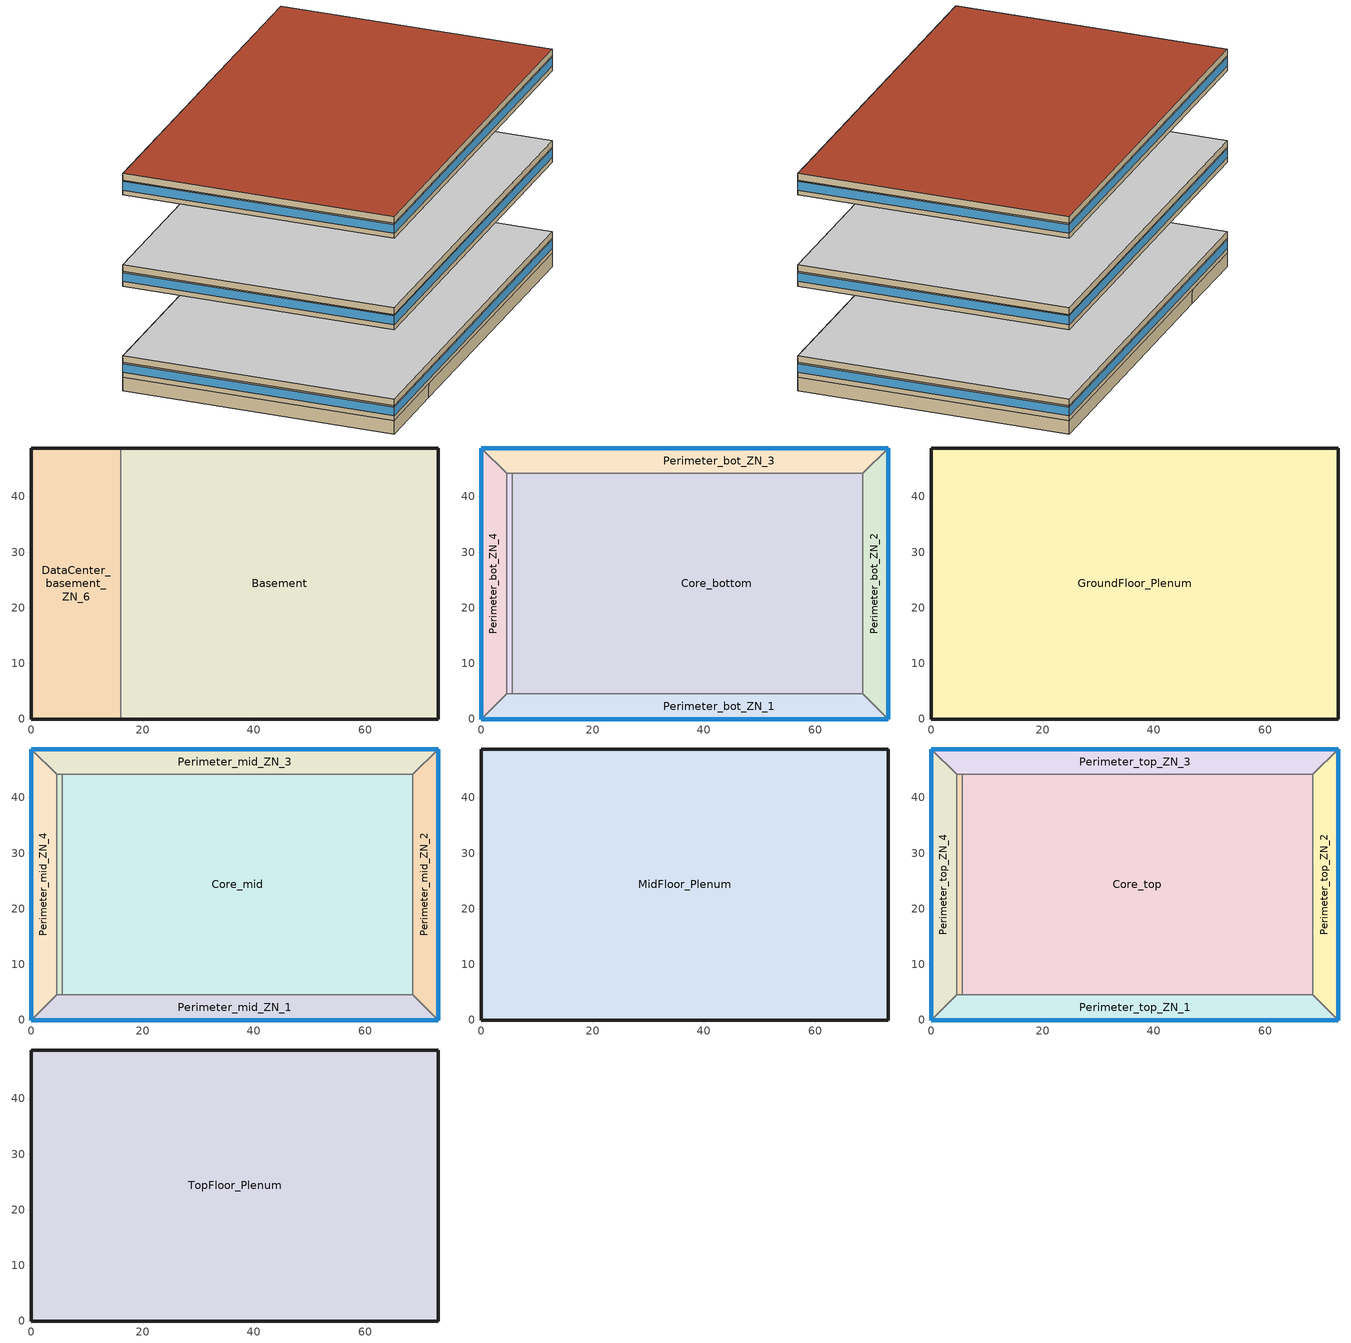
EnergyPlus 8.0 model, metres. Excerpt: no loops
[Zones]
Basement
 floor othersidecoefficients (ext_slab_8in_with_carpet): 73.11,48.74 73.11,0 16.08,0 16.08,48.74 z-2.44
 wall othersidecoefficients (basement_wall): 16.08,0 73.11,0 73.11,48.74 16.08,48.74 z-2.44:0
 wall to DataCenter_basement_ZN_6 (int_wall): 16.08,48.74 16.08,0 z-2.44:0
DataCenter_basement_ZN_6
 floor othersidecoefficients (ext_slab_8in_with_carpet): 16.08,48.74 16.08,0 0,0 0,48.74 z-2.44
 wall othersidecoefficients (basement_wall): 16.08,48.74 0,48.74 0,0 16.08,0 z-2.44:0
Core_bottom
 floor to DataCenter_basement_ZN_6 (int_slab_floor): 16.08,44.16 16.08,4.57 5.49,4.57 5.49,44.16 z0
 floor to Basement (int_slab_floor): 68.53,44.16 68.53,4.57 16.08,4.57 16.08,44.16 z0
 wall to Perimeter_bot_ZN_1 (int_wall): 5.49,4.57 68.53,4.57 z0:2.74
 wall to DataCenter_bot_ZN_6 (int_wall): 5.49,44.16 5.49,4.57 z0:2.74
 wall to Perimeter_bot_ZN_3 (int_wall): 68.53,44.16 5.49,44.16 z0:2.74
 wall to Perimeter_bot_ZN_2 (int_wall): 68.53,4.57 68.53,44.16 z0:2.74
 ceiling to GroundFloor_Plenum (DropCeiling): 5.49,44.16 5.49,4.57 68.53,4.57 68.53,44.16 z2.74
Perimeter_bot_ZN_3
 floor to Basement (int_slab_floor): 73.11,48.74 68.53,44.16 16.08,44.16 16.08,48.74 z0
 floor to DataCenter_basement_ZN_6 (int_slab_floor): 16.08,48.74 16.08,44.16 4.57,44.16 0,48.74 z0
 wall outside (nonres_ext_wall): 73.11,48.74 0,48.74 z0:2.74
 wall to Perimeter_bot_ZN_4 (int_wall): 0,48.74 4.57,44.16 z0:2.74
 wall to Perimeter_bot_ZN_2 (int_wall): 68.53,44.16 73.11,48.74 z0:2.74
 wall to DataCenter_bot_ZN_6 (int_wall): 4.57,44.16 5.49,44.16 z0:2.74
 window (Window_U_0.62_SHGC_0.25): 73.11,48.74 0,48.74 z0.91:2.5
 ceiling to GroundFloor_Plenum (DropCeiling): 0,48.74 4.57,44.16 68.53,44.16 73.11,48.74 z2.74
Perimeter_bot_ZN_2
 floor to Basement (int_slab_floor): 73.11,48.74 73.11,0 68.53,4.57 68.53,44.16 z0
 wall outside (nonres_ext_wall): 73.11,0 73.11,48.74 z0:2.74
 wall to Perimeter_bot_ZN_1 (int_wall): 68.53,4.57 73.11,0 z0:2.74
 window (Window_U_0.62_SHGC_0.25): 73.11,0 73.11,48.74 z0.91:2.5
 ceiling to GroundFloor_Plenum (DropCeiling): 68.53,44.16 68.53,4.57 73.11,0 73.11,48.74 z2.74
Perimeter_bot_ZN_1
 floor to DataCenter_basement_ZN_6 (int_slab_floor): 16.08,4.57 16.08,0 0,0 4.57,4.57 z0
 floor to Basement (int_slab_floor): 68.53,4.57 73.11,0 16.08,0 16.08,4.57 z0
 wall outside (nonres_ext_wall): 0,0 73.11,0 z0:2.74
 wall to DataCenter_bot_ZN_6 (int_wall): 5.49,4.57 4.57,4.57 z0:2.74
 wall to Perimeter_bot_ZN_4 (int_wall): 4.57,4.57 0,0 z0:2.74
 window (Window_U_0.62_SHGC_0.25): 0,0 73.11,0 z0.91:2.5
 ceiling to GroundFloor_Plenum (DropCeiling): 4.57,4.57 0,0 73.11,0 68.53,4.57 z2.74
Perimeter_bot_ZN_4
 floor to DataCenter_basement_ZN_6 (int_slab_floor): 4.57,44.16 4.57,4.57 0,0 0,48.74 z0
 wall outside (nonres_ext_wall): 0,48.74 0,0 z0:2.74
 wall to DataCenter_bot_ZN_6 (int_wall): 4.57,4.57 4.57,44.16 z0:2.74
 window (Window_U_0.62_SHGC_0.25): 0,48.74 0,0 z0.91:2.5
 ceiling to GroundFloor_Plenum (DropCeiling): 0,48.74 0,0 4.57,4.57 4.57,44.16 z2.74
DataCenter_bot_ZN_6
 floor to DataCenter_basement_ZN_6 (int_slab_floor): 5.49,44.16 5.49,4.57 4.57,4.57 4.57,44.16 z0
 ceiling to GroundFloor_Plenum (DropCeiling): 4.57,44.16 4.57,4.57 5.49,4.57 5.49,44.16 z2.74
GroundFloor_Plenum
 wall outside (nonres_ext_wall): 73.11,48.74 0,48.74 0,0 73.11,0 73.11,48.74 z2.74:3.96
 ceiling adiabatic (int_slab_ceiling): 0,48.74 0,0 73.11,0 73.11,48.74 z3.96
Core_mid
 floor adiabatic (int_slab_floor): 68.53,44.16 68.53,4.57 5.49,4.57 5.49,44.16 z16.77
 wall to Perimeter_mid_ZN_1 (int_wall): 5.49,4.57 68.53,4.57 z16.77:19.51
 wall to DataCenter_mid_ZN_6 (int_wall): 5.49,44.16 5.49,4.57 z16.77:19.51
 wall to Perimeter_mid_ZN_3 (int_wall): 68.53,44.16 5.49,44.16 z16.77:19.51
 wall to Perimeter_mid_ZN_2 (int_wall): 68.53,4.57 68.53,44.16 z16.77:19.51
 ceiling to MidFloor_Plenum (DropCeiling): 5.49,44.16 5.49,4.57 68.53,4.57 68.53,44.16 z19.51
Perimeter_mid_ZN_3
 floor adiabatic (int_slab_floor): 73.11,48.74 68.53,44.16 4.57,44.16 0,48.74 z16.77
 wall outside (nonres_ext_wall): 73.11,48.74 0,48.74 z16.77:19.51
 wall to Perimeter_mid_ZN_4 (int_wall): 0,48.74 4.57,44.16 z16.77:19.51
 wall to Perimeter_mid_ZN_2 (int_wall): 68.53,44.16 73.11,48.74 z16.77:19.51
 wall to DataCenter_mid_ZN_6 (int_wall): 4.57,44.16 5.49,44.16 z16.77:19.51
 window (Window_U_0.62_SHGC_0.25): 73.11,48.74 0,48.74 z17.68:19.27
 ceiling to MidFloor_Plenum (DropCeiling): 0,48.74 4.57,44.16 68.53,44.16 73.11,48.74 z19.51
Perimeter_mid_ZN_2
 floor adiabatic (int_slab_floor): 73.11,48.74 73.11,0 68.53,4.57 68.53,44.16 z16.77
 wall outside (nonres_ext_wall): 73.11,0 73.11,48.74 z16.77:19.51
 wall to Perimeter_mid_ZN_1 (int_wall): 68.53,4.57 73.11,0 z16.77:19.51
 window (Window_U_0.62_SHGC_0.25): 73.11,0 73.11,48.74 z17.68:19.27
 ceiling to MidFloor_Plenum (DropCeiling): 68.53,44.16 68.53,4.57 73.11,0 73.11,48.74 z19.51
Perimeter_mid_ZN_1
 floor adiabatic (int_slab_floor): 68.53,4.57 73.11,0 0,0 4.57,4.57 z16.77
 wall outside (nonres_ext_wall): 0,0 73.11,0 z16.77:19.51
 wall to DataCenter_mid_ZN_6 (int_wall): 5.49,4.57 4.57,4.57 z16.77:19.51
 wall to Perimeter_mid_ZN_4 (int_wall): 4.57,4.57 0,0 z16.77:19.51
 window (Window_U_0.62_SHGC_0.25): 0,0 73.11,0 z17.68:19.27
 ceiling to MidFloor_Plenum (DropCeiling): 4.57,4.57 0,0 73.11,0 68.53,4.57 z19.51
Perimeter_mid_ZN_4
 floor adiabatic (int_slab_floor): 4.57,44.16 4.57,4.57 0,0 0,48.74 z16.77
 wall outside (nonres_ext_wall): 0,48.74 0,0 z16.77:19.51
 wall to DataCenter_mid_ZN_6 (int_wall): 4.57,4.57 4.57,44.16 z16.77:19.51
 window (Window_U_0.62_SHGC_0.25): 0,48.74 0,0 z17.68:19.27
 ceiling to MidFloor_Plenum (DropCeiling): 0,48.74 0,0 4.57,4.57 4.57,44.16 z19.51
DataCenter_mid_ZN_6
 floor adiabatic (int_slab_floor): 5.49,44.16 5.49,4.57 4.57,4.57 4.57,44.16 z16.77
 ceiling to MidFloor_Plenum (DropCeiling): 4.57,44.16 4.57,4.57 5.49,4.57 5.49,44.16 z19.51
MidFloor_Plenum
 wall outside (nonres_ext_wall): 73.11,48.74 0,48.74 0,0 73.11,0 73.11,48.74 z19.51:20.73
 ceiling adiabatic (int_slab_ceiling): 0,48.74 0,0 73.11,0 73.11,48.74 z20.73
Core_top
 floor adiabatic (int_slab_floor): 68.53,44.16 68.53,4.57 5.49,4.57 5.49,44.16 z33.54
 wall to Perimeter_bot_ZN_1 (int_wall): 5.49,4.57 68.53,4.57 z33.54:36.28
 wall to Perimeter_top_ZN_4 (int_wall): 5.49,44.16 5.49,4.57 z33.54:36.28
 wall to Perimeter_top_ZN_3 (int_wall): 68.53,44.16 5.49,44.16 z33.54:36.28
 wall to Perimeter_top_ZN_2 (int_wall): 68.53,4.57 68.53,44.16 z33.54:36.28
 ceiling to TopFloor_Plenum (DropCeiling): 5.49,44.16 5.49,4.57 68.53,4.57 68.53,44.16 z36.28
Perimeter_top_ZN_3
 floor adiabatic (int_slab_floor): 73.11,48.74 68.53,44.16 4.57,44.16 0,48.74 z33.54
 wall outside (nonres_ext_wall): 73.11,48.74 0,48.74 z33.54:36.28
 wall to Perimeter_top_ZN_4 (int_wall): 0,48.74 4.57,44.16 z33.54:36.28
 wall to Perimeter_top_ZN_2 (int_wall): 68.53,44.16 73.11,48.74 z33.54:36.28
 wall to DataCenter_top_ZN_6 (int_wall): 4.57,44.16 5.49,44.16 z33.54:36.28
 window (Window_U_0.62_SHGC_0.25): 73.11,48.74 0,48.74 z34.45:36.04
 ceiling to TopFloor_Plenum (DropCeiling): 0,48.74 4.57,44.16 68.53,44.16 73.11,48.74 z36.28
Perimeter_top_ZN_2
 floor adiabatic (int_slab_floor): 73.11,48.74 73.11,0 68.53,4.57 68.53,44.16 z33.54
 wall outside (nonres_ext_wall): 73.11,0 73.11,48.74 z33.54:36.28
 wall to Perimeter_top_ZN_1 (int_wall): 68.53,4.57 73.11,0 z33.54:36.28
 window (Window_U_0.62_SHGC_0.25): 73.11,0 73.11,48.74 z34.45:36.04
 ceiling to TopFloor_Plenum (DropCeiling): 68.53,44.16 68.53,4.57 73.11,0 73.11,48.74 z36.28
Perimeter_top_ZN_1
 floor adiabatic (int_slab_floor): 68.53,4.57 73.11,0 0,0 4.57,4.57 z33.54
 wall outside (nonres_ext_wall): 0,0 73.11,0 z33.54:36.28
 wall to DataCenter_top_ZN_6 (int_wall): 5.49,4.57 4.57,4.57 z33.54:36.28
 wall to Perimeter_top_ZN_4 (int_wall): 4.57,4.57 0,0 z33.54:36.28
 window (Window_U_0.62_SHGC_0.25): 0,0 73.11,0 z34.45:36.04
 ceiling to TopFloor_Plenum (DropCeiling): 4.57,4.57 0,0 73.11,0 68.53,4.57 z36.28
Perimeter_top_ZN_4
 floor adiabatic (int_slab_floor): 4.57,44.16 4.57,4.57 0,0 0,48.74 z33.54
 wall outside (nonres_ext_wall): 0,48.74 0,0 z33.54:36.28
 wall to DataCenter_top_ZN_6 (int_wall): 4.57,4.57 4.57,44.16 z33.54:36.28
 window (Window_U_0.62_SHGC_0.25): 0,48.74 0,0 z34.45:36.04
 ceiling to TopFloor_Plenum (DropCeiling): 0,48.74 0,0 4.57,4.57 4.57,44.16 z36.28
DataCenter_top_ZN_6
 floor adiabatic (int_slab_floor): 5.49,44.16 5.49,4.57 4.57,4.57 4.57,44.16 z33.54
 ceiling to TopFloor_Plenum (DropCeiling): 4.57,44.16 4.57,4.57 5.49,4.57 5.49,44.16 z36.28
TopFloor_Plenum
 wall outside (nonres_ext_wall): 0,0 73.11,0 73.11,48.74 0,48.74 0,0 z36.28:37.5
 roof outside (nonres_roof): 0,48.74 0,0 73.11,0 73.11,48.74 z37.5
[Building]
Large Office: North Axis {deg}=0; Terrain=City; Loads Convergence Tolerance Value=0.04; Temperature Convergence Tolerance Value {deltaC}=0.2; Solar Distribution=FullInteriorAndExterior; Maximum Number of Warmup Days=25; Minimum Number of Warmup Days=6
[Site:Location]
Site:Location=Memphis International Ap_TN_USA Design_Conditions; Latitude {N+ S-}=35.07; Longitude {W- E+}=-89.98; Time Zone Relative to GMT {GMT+/-}=-6; Elevation {m}=81
[SizingPeriod:DesignDay] Day of Month=21; Dry-Bulb Temperature Range Modifier Type=DefaultMultipliers; Humidity Condition Type=Wetbulb; Barometric Pressure {Pa}=100356; Rain {Yes/No}=No; Snow on ground {Yes/No}=No; Daylight Savings Time Indicator=No
Name | Month | Day Type | Maximum Dry-Bulb Temperature {C} | Daily Dry-Bulb Temperature Range {C} | Wetbulb at Maximum Dry-Bulb {C} | Wind Speed {m/s} design conditions vs. traditional 6.71 m/s (15 mph) | Wind Direction {Degrees; N=0, S=180} | Solar Model Indicator | Clearness {0.0 to 1.1} | Wind Speed {m/s} design conditions vs. traditional 3.35 m/s (7mph) | ASHRAE Clear Sky Optical Depth for Beam Irradiance (taub) | ASHRAE Clear Sky Optical Depth for Diffuse Irradiance (taud)
Memphis International Ap Ann Htg 99.6% Condns DB | 1 | WinterDesignDay | -8.3 | 0 | -8.3 | 4.1 | 0 | ASHRAEClearSky | 0
Memphis International Ap Ann Clg .4% Condns DB=>MWB | 7 | SummerDesignDay | 35.6 | 9.2 | 25.2 |  | 240 | ASHRAETau |  | 3.8 | 0.512 | 1.892
[Site:WaterMainsTemperature]
Calculation Method=Correlation; Annual Average Outdoor Air Temperature {C}=16.71; Maximum Difference In Monthly Average Outdoor Air Temperatures {deltaC}=21.83
[Material]
Name | Roughness | Thickness {m} | Conductivity {W/m-K} | Density {kg/m3} | Specific Heat {J/kg-K} | Thermal Absorptance | Solar Absorptance | Visible Absorptance | Absorptance:Thermal | Absorptance:Solar | Absorptance:Visible
Std Wood 6inch | MediumSmooth | 0.15 | 0.12 | 540 | 1210 | 0.9 | 0.7 | 0.7
AC02 Acoustic Ceiling | MediumSmooth | 0.0127 | 0.057 | 288 | 1339 | 0.9 | 0.7 | 0.2
F08 Metal surface | Smooth | 0.0008 | 45.28 | 7824 | 500
F13 Built-up roofing | Rough | 0.0095 | 0.16 | 1120 | 1460 |  |  |  | 0.75 | 0.45
G01 13mm gypsum board | Smooth | 0.0127 | 0.16 | 800 | 1090 |  |  |  | 0.9 | 0.7 | 0.5
200mm Normalweight concrete wall; 200mm Normalweight concrete floor | MediumRough | 0.2032 | 2.31 | 2322 | 832
100mm Normalweight concrete floor | MediumRough | 0.1016 | 2.31 | 2322 | 832
M10 200mm concrete block basement wall | MediumRough | 0.2032 | 1.326 | 1842 | 912
[Material:NoMass]
CP02 CARPET PAD: VeryRough, 0.21648, 0.9, 0.7, 0.8
Nonres_Roof_Insulation: MediumSmooth, 3.4722, 0.9, 0.7, 0.7
Nonres_Exterior_Wall_Insulation: MediumSmooth, 1.11476, 0.9, 0.7, 0.7
[Construction]
InteriorFurnishings: Std Wood 6inch
DropCeiling: AC02 Acoustic Ceiling
int_wall: G01 13mm gypsum board, G01 13mm gypsum board
ext_slab_8in_with_carpet: 200mm Normalweight concrete floor, CP02 CARPET PAD
int_slab_floor: 100mm Normalweight concrete floor, CP02 CARPET PAD
int_slab_ceiling: CP02 CARPET PAD, 100mm Normalweight concrete floor
basement_wall: M10 200mm concrete block basement wall
nonres_roof: F13 Built-up roofing, Nonres_Roof_Insulation, F08 Metal surface
nonres_ext_wall: 200mm Normalweight concrete wall, Nonres_Exterior_Wall_Insulation, G01 13mm gypsum board
Window_U_0.62_SHGC_0.25: REF C CLEAR HI 6MM, AIR 6MM, CLEAR 6MM
[WindowMaterial:Glazing] Optical Data Type=SpectralAverage; Thickness {m}=0.006; Infrared Transmittance at Normal Incidence=0; Front Side Infrared Hemispherical Emissivity=0.84; Conductivity {W/m-K}=0.9
Name | Solar Transmittance at Normal Incidence | Front Side Solar Reflectance at Normal Incidence | Back Side Solar Reflectance at Normal Incidence | Visible Transmittance at Normal Incidence | Front Side Visible Reflectance at Normal Incidence | Back Side Visible Reflectance at Normal Incidence | Back Side Infrared Hemispherical Emissivity
REF C CLEAR HI 6MM | 0.2 | 0.16 | 0.39 | 0.22 | 0.17 | 0.35 | 0.55
CLEAR 6MM | 0.775 | 0.071 | 0.071 | 0.881 | 0.08 | 0.08 | 0.84
[WindowMaterial:Gas]
AIR 6MM: Gas Type=Air; Thickness {m}=0.0063
[SurfaceProperty:OtherSideCoefficients] Combined Convective Radiative Film Coefficient=0; Constant Temperature=1; Constant Temperature Coefficient=1; External Dry-Bulb Temperature Coefficient=0; Ground Temperature Coefficient=0; Wind Speed Coefficient=0; Zone Air Temperature Coefficient=0; Sinusoidal Variation of Constant Temperature Coefficient=No; Period of Sinusoidal Variation=24
Name | Constant Temperature Schedule
surfPropOthSdCoefBasementAvgWall | scheduleOSCBasementWallSurfaceTemp
surfPropOthSdCoefBasementAvgFloor | scheduleOSCBasementFloorTemp
surfPropOthSdCoefBasementUpperWall | scheduleOSCBasementUpperWallTemp
surfPropOthSdCoefBasementLowerWall | scheduleOSCBasementLowerWallTemp
[Zone]
Name | Type | Multiplier | Ceiling Height {m} | Volume {m3} | Floor Area {m2} | Part of Total Floor Area
Basement; Core_bottom; Core_top; Perimeter_bot_ZN_3; Perimeter_bot_ZN_2; Perimeter_bot_ZN_1; Perimeter_bot_ZN_4; Perimeter_top_ZN_3; Perimeter_top_ZN_2; Perimeter_top_ZN_1; Perimeter_top_ZN_4 | 1 | 1 | autocalculate | autocalculate | autocalculate | YES
Core_mid; Perimeter_mid_ZN_3; Perimeter_mid_ZN_2; Perimeter_mid_ZN_1; Perimeter_mid_ZN_4 | 1 | 10 | autocalculate | autocalculate | autocalculate | YES
GroundFloor_Plenum; TopFloor_Plenum |  | 1 | autocalculate | autocalculate | autocalculate | No
MidFloor_Plenum |  | 10 | autocalculate | autocalculate | autocalculate | No
DataCenter_bot_ZN_6; DataCenter_top_ZN_6; DataCenter_basement_ZN_6 |  | 1
DataCenter_mid_ZN_6 |  | 10
[InternalMass] Construction=InteriorFurnishings
Name | Zone | Surface Area {m2}
Basement_InternalMass_1 | Basement | 7126.21
Core_bottom_InternalMass_1 | Core_bottom | 5064.65
Core_mid_InternalMass_1 | Core_mid | 5064.65
Core_top_InternalMass_1 | Core_top | 5064.65
Perimeter_bot_ZN_3_InternalMass_1 | Perimeter_bot_ZN_3 | 626.8258
Perimeter_bot_ZN_2_InternalMass_1 | Perimeter_bot_ZN_2 | 403.9504
Perimeter_bot_ZN_1_InternalMass_1 | Perimeter_bot_ZN_1 | 626.8354
Perimeter_bot_ZN_4_InternalMass_1 | Perimeter_bot_ZN_4 | 403.9478
Perimeter_mid_ZN_3_InternalMass_1 | Perimeter_mid_ZN_3 | 626.8258
Perimeter_mid_ZN_2_InternalMass_1 | Perimeter_mid_ZN_2 | 403.9504
Perimeter_mid_ZN_1_InternalMass_1 | Perimeter_mid_ZN_1 | 626.8354
Perimeter_mid_ZN_4_InternalMass_1 | Perimeter_mid_ZN_4 | 403.9478
Perimeter_top_ZN_3_InternalMass_1 | Perimeter_top_ZN_3 | 626.8258
Perimeter_top_ZN_2_InternalMass_1 | Perimeter_top_ZN_2 | 403.9504
Perimeter_top_ZN_1_InternalMass_1 | Perimeter_top_ZN_1 | 626.8354
Perimeter_top_ZN_4_InternalMass_1 | Perimeter_top_ZN_4 | 403.9478
[People] Number of People Schedule=BLDG_OCC_SCH; Number of People Calculation Method=Area/Person; Zone Floor Area per Person {m2/person}=18.5788; Fraction Radiant=0.3; Sensible Heat Fraction=AUTOCALCULATE; Activity Level Schedule=ACTIVITY_SCH; Enable ASHRAE 55 Comfort Warnings=No; Mean Radiant Temperature Calculation Type=ZoneAveraged; Work Efficiency Schedule=WORK_EFF_SCH; Clothing Insulation Schedule=CLOTHING_SCH; Air Velocity Schedule=AIR_VELO_SCH; Thermal Comfort Model 1 Type=FANGER
Name | Zone or ZoneList
Basement | Basement
Core_bottom | Core_bottom
Core_mid | Core_mid
Core_top | Core_top
Perimeter_bot_ZN_3 | Perimeter_bot_ZN_3
Perimeter_bot_ZN_2 | Perimeter_bot_ZN_2
Perimeter_bot_ZN_1 | Perimeter_bot_ZN_1
Perimeter_bot_ZN_4 | Perimeter_bot_ZN_4
Perimeter_mid_ZN_3 | Perimeter_mid_ZN_3
Perimeter_mid_ZN_2 | Perimeter_mid_ZN_2
Perimeter_mid_ZN_1 | Perimeter_mid_ZN_1
Perimeter_mid_ZN_4 | Perimeter_mid_ZN_4
Perimeter_top_ZN_3 | Perimeter_top_ZN_3
Perimeter_top_ZN_2 | Perimeter_top_ZN_2
Perimeter_top_ZN_1 | Perimeter_top_ZN_1
Perimeter_top_ZN_4 | Perimeter_top_ZN_4
[Lights] Schedule=BLDG_LIGHT_SCH; Design Level Calculation Method=Watts/Area; Return Air Fraction=0; Fraction Radiant=0.7; Fraction Visible=0.2; Fraction Replaceable=1; Return Air Fraction Calculated from Plenum Temperature=No
Name | Zone or ZoneList | Watts per Zone Floor Area {W/m | Watts per Zone Floor Area {W/m2}
Basement_Lights | Basement | 9.68752
Core_bottom_Lights | Core_bottom | 9.68752
Core_mid_Lights | Core_mid | 9.68752
Core_top_Lights | Core_top | 9.68752
Perimeter_bot_ZN_3_Lights | Perimeter_bot_ZN_3 | 9.68752
Perimeter_bot_ZN_2_Lights | Perimeter_bot_ZN_2 | 9.68752
Perimeter_bot_ZN_1_Lights | Perimeter_bot_ZN_1 | 9.68752
Perimeter_bot_ZN_4_Lights | Perimeter_bot_ZN_4 | 9.68752
Perimeter_mid_ZN_3_Lights | Perimeter_mid_ZN_3 | 9.68752
Perimeter_mid_ZN_2_Lights | Perimeter_mid_ZN_2 | 9.68752
Perimeter_mid_ZN_1_Lights | Perimeter_mid_ZN_1 | 9.68752
Perimeter_mid_ZN_4_Lights | Perimeter_mid_ZN_4 | 9.68752
Perimeter_top_ZN_3_Lights | Perimeter_top_ZN_3 | 9.68752
Perimeter_top_ZN_2_Lights | Perimeter_top_ZN_2 | 9.68752
Perimeter_top_ZN_1_Lights | Perimeter_top_ZN_1 | 9.68752
Perimeter_top_ZN_4_Lights | Perimeter_top_ZN_4 | 9.68752
DataCenter_Basement_Lights | DataCenter_basement_ZN_6 |  | 9.68752
DataCenter_bot_Lights | DataCenter_bot_ZN_6 |  | 9.68752
DataCenter_mid_Lights | DataCenter_mid_ZN_6 |  | 9.68752
DataCenter_top_Lights | DataCenter_top_ZN_6 |  | 9.68752
[ElectricEquipment] Fraction Latent=0; Fraction Radiant=0.5; Fraction Lost=0
Name | Zone or ZoneList | Schedule | Design Level Calculation Method | Design Level {W} | Watts per Zone Floor Area {W/m2}
Basement_MiscPlug_Equip | Basement | Always_on | EquipmentLevel | 13457.5
Core_bottom_MiscPlug_Equip | Core_bottom | BLDG_EQUIP_SCH | EquipmentLevel | 20142.9
Core_mid_MiscPlug_Equip | Core_mid | BLDG_EQUIP_SCH | EquipmentLevel | 20142.8
Core_top_MiscPlug_Equip | Core_top | BLDG_EQUIP_SCH | EquipmentLevel | 20142.8
Perimeter_bot_ZN_3_MiscPlug_Equip | Perimeter_bot_ZN_3 | BLDG_EQUIP_SCH | EquipmentLevel | 2529.24
Perimeter_bot_ZN_2_MiscPlug_Equip | Perimeter_bot_ZN_2 | BLDG_EQUIP_SCH | EquipmentLevel | 1629.94
Perimeter_bot_ZN_1_MiscPlug_Equip | Perimeter_bot_ZN_1 | BLDG_EQUIP_SCH | EquipmentLevel | 2529.28
Perimeter_bot_ZN_4_MiscPlug_Equip | Perimeter_bot_ZN_4 | BLDG_EQUIP_SCH | EquipmentLevel | 1629.93
Perimeter_mid_ZN_3_MiscPlug_Equip | Perimeter_mid_ZN_3 | BLDG_EQUIP_SCH | EquipmentLevel | 2529.24
Perimeter_mid_ZN_2_MiscPlug_Equip | Perimeter_mid_ZN_2 | BLDG_EQUIP_SCH | EquipmentLevel | 1629.94
Perimeter_mid_ZN_1_MiscPlug_Equip | Perimeter_mid_ZN_1 | BLDG_EQUIP_SCH | EquipmentLevel | 2529.28
Perimeter_mid_ZN_4_MiscPlug_Equip | Perimeter_mid_ZN_4 | BLDG_EQUIP_SCH | EquipmentLevel | 1629.93
Perimeter_top_ZN_3_MiscPlug_Equip | Perimeter_top_ZN_3 | BLDG_EQUIP_SCH | EquipmentLevel | 2529.24
Perimeter_top_ZN_2_MiscPlug_Equip | Perimeter_top_ZN_2 | BLDG_EQUIP_SCH | EquipmentLevel | 1629.94
Perimeter_top_ZN_1_MiscPlug_Equip | Perimeter_top_ZN_1 | BLDG_EQUIP_SCH | EquipmentLevel | 2529.28
Perimeter_top_ZN_4_MiscPlug_Equip | Perimeter_top_ZN_4 | BLDG_EQUIP_SCH | EquipmentLevel | 1629.93
DataCenter_Basement_MiscPlug_Equip | DataCenter_basement_ZN_6 | ALWAYS_ON | Watts/Area | 0 | 484.423
DataCenter_bot_MiscPlug_Equip | DataCenter_bot_ZN_6 | ALWAYS_ON | Watts/Area | 0 | 215.299
DataCenter_mid_MiscPlug_Equip | DataCenter_mid_ZN_6 | ALWAYS_ON | Watts/Area | 0 | 215.299
DataCenter_top_MiscPlug_Equip | DataCenter_top_ZN_6 | ALWAYS_ON | Watts/Area | 0 | 215.299
[Exterior:FuelEquipment] Fuel Use Type=Electricity
Name | Schedule | Design Level {W}
Elevators | BLDG_ELEVATORS | 244444
Elevators_Lights_Fan | ELEV_LIGHT_FAN_SCH_ADD_DF | 1270.8
[Exterior:Lights] Control Option=AstronomicalClock
Name | Schedule | Design Level {W}
Exterior_Lights_a | Exterior_lighting_schedule_a | 12979.2
Exterior_Lights_b | Exterior_lighting_schedule_b | 43305.1
[Daylighting:Controls] Total Daylighting Reference Points=2; Illuminance Setpoint at First Reference Point {lux}=500; Illuminance Setpoint at Second Reference Point {lux}=500; Lighting Control Type=2; Maximum Allowable Discomfort Glare Index=22; Minimum Input Power Fraction for Continuous Dimming Control=0.3; Minimum Light Output Fraction for Continuous Dimming Control=0.2; Number of Stepped Control Steps=3; Probability Lighting will be Reset When Needed in Manual Stepped Control=1
Name | X-Coordinate of First Reference Point {m} | Y-Coordinate of First Reference Point {m} | Z-Coordinate of First Reference Point {m} | X-Coordinate of Second Reference Point {m} | Y-Coordinate of Second Reference Point {m} | Z-Coordinate of Second Reference Point {m} | Fraction of Zone Controlled by First Reference Point | Fraction of Zone Controlled by Second Reference Point | Glare Calculation Azimuth Angle of View Direction Clockwise from Zone y-Axis {deg}
Perimeter_bot_ZN_1 | 3.1242 | 1.6764 | 0.762 | 36.5536 | 1.6764 | 0.762 | 0.05 | 0.51 | 180
Perimeter_bot_ZN_2 | 71.4308 | 24.3691 | 0.762 | 71.4308 | 3.1242 | 0.762 | 0.49 | 0.08 | 90
Perimeter_bot_ZN_3 | 36.5536 | 47.0617 | 0.762 | 70.0034 | 47.0617 | 0.762 | 0.51 | 0.05 | 0
Perimeter_bot_ZN_4 | 1.6764 | 24.3691 | 0.762 | 1.6764 | 45.6194 | 0.762 | 0.49 | 0.08 | 270
Perimeter_mid_ZN_1 | 3.1242 | 1.6764 | 17.526 | 36.5536 | 1.6764 | 17.526 | 0.05 | 0.51 | 180
Perimeter_mid_ZN_2 | 71.4308 | 24.3691 | 17.526 | 71.4308 | 3.1242 | 17.526 | 0.49 | 0.08 | 90
Perimeter_mid_ZN_3 | 36.5536 | 47.0617 | 17.526 | 70.0034 | 47.0617 | 17.526 | 0.51 | 0.05 | 0
Perimeter_mid_ZN_4 | 1.6764 | 24.3691 | 17.526 | 1.6764 | 45.6194 | 17.526 | 0.49 | 0.08 | 270
Perimeter_top_ZN_1 | 3.1242 | 1.6764 | 34.29 | 36.5536 | 1.6764 | 34.29 | 0.05 | 0.51 | 180
Perimeter_top_ZN_2 | 71.4308 | 24.3691 | 34.29 | 71.4308 | 3.1242 | 34.29 | 0.49 | 0.08 | 90
Perimeter_top_ZN_3 | 36.5536 | 47.0617 | 34.29 | 70.0034 | 47.0617 | 34.29 | 0.51 | 0.05 | 0
Perimeter_top_ZN_4 | 1.6764 | 24.3691 | 34.29 | 1.6764 | 45.6194 | 34.29 | 0.49 | 0.08 | 270
[ZoneInfiltration:DesignFlowRate] Schedule=INFIL_SCH_PNNL; Design Flow Rate Calculation Method=Flow/ExteriorArea; Constant Term Coefficient=0; Temperature Term Coefficient=0; Velocity Term Coefficient=0.224; Velocity Squared Term Coefficient=0
Name | Zone or ZoneList | Flow per Exterior Surface Area {m3/s-m2} | Flow per Exterior Surface Area {m3/s-m2}urface Are
Perimeter_bot_ZN_3_Infiltration | Perimeter_bot_ZN_3 | 0.00056896
Perimeter_bot_ZN_2_Infiltration | Perimeter_bot_ZN_2 | 0.00056896
Perimeter_bot_ZN_1_Infiltration | Perimeter_bot_ZN_1 | 0.00056896
Perimeter_bot_ZN_4_Infiltration | Perimeter_bot_ZN_4 | 0.00056896
Perimeter_mid_ZN_3_Infiltration | Perimeter_mid_ZN_3 | 0.00056896
Perimeter_mid_ZN_2_Infiltration | Perimeter_mid_ZN_2 | 0.00056896
Perimeter_mid_ZN_1_Infiltration | Perimeter_mid_ZN_1 | 0.00056896
Perimeter_mid_ZN_4_Infiltration | Perimeter_mid_ZN_4 | 0.00056896
Perimeter_top_ZN_3_Infiltration | Perimeter_top_ZN_3 |  | 0.00056896
Perimeter_top_ZN_2_Infiltration | Perimeter_top_ZN_2 |  | 0.00056896
Perimeter_top_ZN_1_Infiltration | Perimeter_top_ZN_1 |  | 0.00056896
Perimeter_top_ZN_4_Infiltration | Perimeter_top_ZN_4 |  | 0.00056896
GroundFloor_Plenum_Infiltration | GroundFloor_Plenum |  | 0.00056896
MidFloor_Plenum_Infiltration | MidFloor_Plenum |  | 0.00056896
TopFloor_Plenum_Infiltration | TopFloor_Plenum | 4.37644e-05
[AvailabilityManager:Scheduled] Schedule=Always_On
AirLoop DataCenter Basement Availability; AirLoop DataCenter bot Availability; AirLoop DataCenter mid Availability; AirLoop DataCenter top Availability
[AvailabilityManager:NightCycle] Applicability Schedule=Always_On; Fan Schedule=HVACOperationSchd; Control Type=CycleOnAny; Thermostat Tolerance {deltaC}=1; Cycling Run Time {s}=1800
CAV_bas Availability Manager; VAV_bot WITH REHEAT Availability Manager; VAV_mid WITH REHEAT Availability Manager; VAV_top WITH REHEAT Availability Manager
[SetpointManager:Scheduled] Control Variable=Temperature; Schedule=Cool-Supply-Air-Temp-Sch
Name | Setpoint Node or NodeList
VAV_bot WITH REHEAT_CoolC SAT setpoint | VAV_bot WITH REHEAT Supply Equipment Outlet Node
VAV_mid WITH REHEAT_CoolC SAT setpoint | VAV_mid WITH REHEAT Supply Equipment Outlet Node
VAV_top WITH REHEAT_CoolC SAT setpoint | VAV_top WITH REHEAT Supply Equipment Outlet Node
[AirLoopHVAC:ReturnPlenum]
Name | Zone
GroundFloor_Return_Plenum | GroundFloor_Plenum
MidFloor_Return_Plenum | MidFloor_Plenum
TopFloor_Return_Plenum | TopFloor_Plenum
[EnergyManagementSystem:Sensor]
Name | Output:Variable or Output:Meter | Output:Variable or Output:Meter Index Key
T_OA | Site Outdoor Air Drybulb Temperature
Facility_Int_LTG | InteriorLights:Electricity
CLGSETP_SCH_YES_OPTIMUM_ORIGINAL_SENSOR | Schedule Value | CLGSETP_SCH_Yes_Optimum_Original
HTGSETP_SCH_YES_OPTIMUM_ORIGINAL_SENSOR | Schedule Value | HTGSETP_SCH_Yes_Optimum_Original
[EnergyManagementSystem:Actuator]
Name | Actuated Component Unique | Actuated Component Type | Actuated Component Control Type
DataCenter_ExtraWaterHeatC_SP | AirLoop DataCenter Basement Supply Air Outlet | System Node Setpoint | Temperature Setpoint
DataCenter_ExtraElecHeatC_Status | DataCenter_ExtraElecHeatC_Sch | Schedule:Compact | Schedule Value
DataCenter_ExtraWaterHeatC_Status | DataCenter_ExtraWaterHeatC_Sch | Schedule:Compact | Schedule Value
BoilerCurve | HEATSYS1 BOILER EFFICIENCY CURVE | Curve | Curve Result
CLGSETP_SCH_CAV_bas_Actuator | CLGSETP_SCH_CAV_bas | Schedule:Compact | Schedule Value
HTGSETP_SCH_CAV_bas_Actuator | HTGSETP_SCH_CAV_bas | Schedule:Compact | Schedule Value
[EnergyManagementSystem:ProgramCallingManager]
DataCenter_Main_Manager: InsideHVACSystemIterationLoop; DataCenter_Main
Transformer_Load_Prog_Manager: AfterPredictorAfterHVACManagers; Transformer_Load_Prog
BoilerParManager: BeginNewEnvironment; SetBoilerPar
BoilerCurveManager: InsideHVACSystemIterationLoop; SetBoilerCurve
CAV_bas_OPTIMUM_START_DETERMINATION_EMS_Program Manager: AfterPredictorAfterHVACManagers; CAV_bas_OPTIMUM_START_DETERMINATION_EMS_Program
[EnergyManagementSystem:Program]
DataCenter_Main: IF DataCenter_Humidifier_Status > 0; SET DataCenter_ExtraElecHeatC_Status = 1; SET DataCenter_ExtraElecHeatC_SP = DataCenter_AfterHumidifier_Temp + 1.4; ELSE; SET DataCenter_ExtraElecHeatC_Status = 0; SET DataCenter_ExtraElecHeatC_SP = NULL; ENDIF; IF T_OA < 10; SET HeatGain = 0 * (DataCenter_FanDesignMass/1.2) *2118; SET FlowRate = (DataCenter_FanMassFlow/1.2)*2118; SET DataCenter_PreheatDeltaT = HeatGain/(1.08*FlowRate); SET DataCenter_ExtraWaterHeatC_Status = 1; SET DataCenter_ExtraWaterHeatC_SP = DataCenter_AfterElecHeatC_Temp + DataCenter_PreheatDeltaT; ELSE; SET DataCenter_ExtraWaterHeatC_Status = 0; SET DataCenter_ExtraWaterHeatC_SP = NULL; ENDIF
Transformer_Load_Prog: SET Wired_LTG = Facility_Int_LTG*0.0281
SetBoilerPar: SET CapRated =  1282991.045; SET EtRated =  0.8125; SET CapRated = (CapRated *3.412)/1000; SET SkinLossRate = 0.02; SET BoilerType = 2; IF BoilerType  == 1; IF CapRated >10000; SET PLRx = 0.2; ELSEIF CapRated >5000; SET PLRx = 0.25; ELSEIF CapRated >1000; SET PLRx = 0.33; ELSE; SET BoilerType = 2; SET PLRx = 0.2; ENDIF; ELSE; SET PLRx = 0.2; ENDIF; IF BoilerType == 1; SET CurveX = 0.975 + 0.305 * PLRx - 0.527 * (PLRx^2) + 0.249 * (PLRx^3); ELSE; SET CurveX = 0.907 + 0.320 * PLRx - 0.420 * (PLRx^2) + 0.193 * (PLRx^3); ENDIF; SET LoadX = CapRated * PLRx; SET Etx = CurveX * EtRated; SET InputEx = LoadX/Etx; SET SkinEx = CapRated * SkinLossRate; SET Ecx = (LoadX + SkinEx)/InputEx
SetBoilerCurve: IF BoilerPLR >= PLRx; IF BoilerType == 1; SET BoilerCurve = 0.975 + 0.305*BoilerPLR - 0.527*(BoilerPLR^2) + 0.249*(BoilerPLR^3); ELSE; SET BoilerCurve = 0.907 + 0.320*BoilerPLR - 0.420*(BoilerPLR^2) + 0.193*(BoilerPLR^3); ENDIF; ELSE; IF BoilerPLR == 0; SET BoilerCurve = NULL; ELSE; IF BoilerPLR <0.05; SET BoilerCurve = (0.05/(0.05 + SkinLossRate)) * (Ecx/EtRated); ELSE; SET BoilerCurve = (BoilerPLR/(BoilerPLR + SkinLossRate)) * (Ecx/EtRated); ENDIF; ENDIF; ENDIF
CAV_bas_OPTIMUM_START_DETERMINATION_EMS_Program: SET CAV_bas_fan_size_volume = CAV_bas_fan_size_mass / 1.225; IF CAV_bas_fan_size_volume > 4.719474; SET CLGSETP_SCH_CAV_bas_Actuator = CLGSETP_SCH_YES_OPTIMUM_ORIGINAL_SENSOR; SET HTGSETP_SCH_CAV_bas_Actuator = HTGSETP_SCH_YES_OPTIMUM_ORIGINAL_SENSOR; ELSE; SET CLGSETP_SCH_CAV_bas_Actuator = NULL; SET HTGSETP_SCH_CAV_bas_Actuator = NULL; ENDIF
[EnergyManagementSystem:GlobalVariable]
DataCenter_PreheatDeltaT
Wired_LTG
BoilerType; CapRated; EtRated; PLRx; Ecx; SkinLossRate
[EnergyManagementSystem:OutputVariable]
Name | EMS Variable | Type of Data in Variable | Update Frequency | Units
DataCenter_ExtraElecHeatC_Status | DataCenter_ExtraElecHeatC_Status | Averaged | SystemTimeStep
DataCenter_ExtraWaterHeatC_Status | DataCenter_ExtraWaterHeatC_Status | Averaged | SystemTimeStep
DataCenter_ExtraWaterHeatC_SP | DataCenter_ExtraWaterHeatC_SP | Averaged | SystemTimeStep
DataCenter_PreheatDeltaT | DataCenter_PreheatDeltaT | Averaged | SystemTimeStep
Wired_LTG | Wired_LTG | Summed | ZoneTimeStep | J
[ElectricLoadCenter:Transformer]
Transformer 1: Availability Schedule=Always_On; Transformer Usage=PowerInFromGrid; Nameplate Rating {VA}=500000; Phase=3; Conductor Material=Aluminum; Full Load Temperature Rise {C}=150; Fraction of Eddy Current Losses=0.1; Performance Input Method=NominalEfficiency; Nameplate Efficiency=0.987; Per Unit Load for Nameplate Efficiency=0.35; Reference Temperature for Nameplate Efficiency {C}=75; Consider Transformer Loss for Utility Cost=Yes; Meter 1=Wired_LTG_Electricity; Meter 2=Wired_Int_EQUIP
[Schedule:Compact]
scheduleOSCBasementWallSurfaceTemp: Temperature, Through:   1/31, For:AllDays, Until:24:00, 20.05, Through:   2/28, For:AllDays, Until:24:00, 20.17, Through:   3/31, For:AllDays, Until:24:00, 21.23, Through:   4/30, For:AllDays, Until:24:00, 22.57, Through:   5/31, For:AllDays, Until:24:00, 23.88, Through:   6/30, For:AllDays, Until:24:00, 26.86, Through:   7/31, For:AllDays, Until:24:00, 27.58, Through:   8/31, For:AllDays, Until:24:00, 27.61, Through:   9/30, For:AllDays, Until:24:00, 26.89, Through:  10/31, For:AllDays, Until:24:00, 23.34, Through:  11/30, For:AllDays, Until:24:00, 21.97, Through:  12/31, For:AllDays, Until:24:00, 20.63
scheduleOSCBasementFloorTemp: Temperature, Through:   1/31, For:AllDays, Until:24:00, 21.04, Through:   2/28, For:AllDays, Until:24:00, 21.02, Through:   3/31, For:AllDays, Until:24:00, 21.01, Through:   4/30, For:AllDays, Until:24:00, 21.01, Through:   5/31, For:AllDays, Until:24:00, 21.01, Through:   6/30, For:AllDays, Until:24:00, 23.39, Through:   7/31, For:AllDays, Until:24:00, 23.77, Through:   8/31, For:AllDays, Until:24:00, 23.83, Through:   9/30, For:AllDays, Until:24:00, 23.86, Through:  10/31, For:AllDays, Until:24:00, 21.41, Through:  11/30, For:AllDays, Until:24:00, 21.12, Through:  12/31, For:AllDays, Until:24:00, 21.07
scheduleOSCBasementUpperWallTemp: Temperature, Through:   1/31, For:AllDays, Until:24:00, 19.22, Through:   2/28, For:AllDays, Until:24:00, 19.45, Through:   3/31, For:AllDays, Until:24:00, 21.29, Through:   4/30, For:AllDays, Until:24:00, 23.47, Through:   5/31, For:AllDays, Until:24:00, 25.46, Through:   6/30, For:AllDays, Until:24:00, 28.68, Through:   7/31, For:AllDays, Until:24:00, 29.4, Through:   8/31, For:AllDays, Until:24:00, 29.31, Through:   9/30, For:AllDays, Until:24:00, 27.98, Through:  10/31, For:AllDays, Until:24:00, 23.63, Through:  11/30, For:AllDays, Until:24:00, 21.79, Through:  12/31, For:AllDays, Until:24:00, 19.79
scheduleOSCBasementLowerWallTemp: Temperature, Through:   1/31, For:AllDays, Until:24:00, 20.86, Through:   2/28, For:AllDays, Until:24:00, 20.86, Through:   3/31, For:AllDays, Until:24:00, 21.17, Through:   4/30, For:AllDays, Until:24:00, 21.69, Through:   5/31, For:AllDays, Until:24:00, 22.36, Through:   6/30, For:AllDays, Until:24:00, 25.1, Through:   7/31, For:AllDays, Until:24:00, 25.81, Through:   8/31, For:AllDays, Until:24:00, 25.96, Through:   9/30, For:AllDays, Until:24:00, 25.84, Through:  10/31, For:AllDays, Until:24:00, 23.05, Through:  11/30, For:AllDays, Until:24:00, 22.14, Through:  12/31, For:AllDays, Until:24:00, 21.44
DataCenter_ExtraElecHeatC_Sch; DataCenter_ExtraWaterHeatC_Sch; ALWAYS_ON: Through: 12/31, For: AllDays, Until: 24:00, 1
Exterior_lighting_schedule_a: Through:12/31, For:AllDays, Until: 06:00, 0, Until: 24:00, 1
Exterior_lighting_schedule_b: Through:12/31, For:AllDays, Until: 06:00, 0.7, Until: 24:00, 1
HVACOperationSchd: Through: 12/31, For: Weekdays SummerDesignDay, Until: 06:00, 0, Until: 22:00, 1, Until: 24:00, 0, For: Saturday WinterDesignDay, Until: 06:00, 0, Until: 18:00, 1, Until: 24:00, 0, For: Sunday Holidays AllOtherDays, Until: 24:00, 0
BLDG_LIGHT_SCH: Through: 12/31, For: Weekdays, Until: 5:00, 0.05, Until: 6:00, 0.1, Until: 7:00, 0.09238, Until: 8:00, 0.27714, Until: 17:00, 0.83142, Until: 18:00, 0.4619, Until: 20:00, 0.27714, Until: 22:00, 0.18476, Until: 23:00, 0.09238, Until: 24:00, 0.04619, For: SummerDesignDay, Until: 24:00, 1, For: Saturday, Until: 6:00, 0.05, Until: 8:00, 0.09238, Until: 12:00, 0.27714, Until: 17:00, 0.13857, Until: 19:00, 0.04619, Until: 24:00, 0.05, For: WinterDesignDay, Until: 24:00, 0, For: Sunday Holidays AllOtherDays, Until: 6:00, 0.05, Until: 18:00, 0.04619, Until: 24:00, 0.05
BLDG_EQUIP_SCH: Through: 12/31, For: Weekdays, Until: 06:00, 0.297751, Until: 08:00, 0.380595, Until: 12:00, 0.856339, Until: 13:00, 0.76119, Until: 17:00, 0.856339, Until: 18:00, 0.475744, Until: 24:00, 0.380595, For: SummerDesignDay, Until: 24:00, 1, For: Saturday, Until: 06:00, 0.223313, Until: 08:00, 0.380595, Until: 12:00, 0.475744, Until: 17:00, 0.333021, Until: 19:00, 0.285446, Until: 24:00, 0.223313, For: WinterDesignDay, Until: 24:00, 0, For: Sunday Holidays AllOtherDays, Until: 06:00, 0.223313, Until: 18:00, 0.285446, Until: 24:00, 0.223313
BLDG_OCC_SCH: Through: 12/31, For: Weekdays, Until: 06:00, 0, Until: 07:00, 0.1, Until: 08:00, 0.2, Until: 12:00, 0.95, Until: 13:00, 0.5, Until: 17:00, 0.95, Until: 18:00, 0.3, Until: 22:00, 0.1, Until: 24:00, 0.05, For: SummerDesignDay, Until: 06:00, 0, Until: 22:00, 1, Until: 24:00, 0.05, For: Saturday, Until: 06:00, 0, Until: 08:00, 0.1, Until: 12:00, 0.3, Until: 17:00, 0.1, Until: 19:00, 0.05, Until: 24:00, 0, For: WinterDesignDay, Until: 24:00, 0, For: Sunday Holidays AllOtherDays, Until: 06:00, 0, Until: 18:00, 0.05, Until: 24:00, 0
BLDG_ELEVATORS; ELEV_LIGHT_FAN_SCH_ADD_DF: Through: 12/31, For: SummerDesignDay, Until: 24:00, 0.5, For: WinterDesignDay, Until: 24:00, 0.05, For: AllOtherDays, Until: 04:00, 0.05, Until: 05:00, 0.1, Until: 06:00, 0.2, Until: 07:00, 0.4, Until: 09:00, 0.5, Until: 10:00, 0.35, Until: 16:00, 0.15, Until: 17:00, 0.35, Until: 19:00, 0.5, Until: 21:00, 0.4, Until: 22:00, 0.3, Until: 23:00, 0.2, Until: 24:00, 0.1
ACTIVITY_SCH: Through: 12/31, For: AllDays, Until: 24:00, 120
WORK_EFF_SCH: Through: 12/31, For: AllDays, Until: 24:00, 0
AIR_VELO_SCH: Through: 12/31, For: AllDays, Until: 24:00, 0.2
CLOTHING_SCH: Through: 04/30, For: AllDays, Until: 24:00, 1, Through: 09/30, For: AllDays, Until: 24:00, 0.5, Through: 12/31, For: AllDays, Until: 24:00, 1
INFIL_SCH_PNNL: Through: 12/31, For: Weekdays SummerDesignDay, Until: 06:00, 1, Until: 22:00, 0.25, Until: 24:00, 1, For: Saturday WinterDesignDay, Until: 06:00, 1, Until: 18:00, 0.25, Until: 24:00, 1, For: Sunday Holidays AllOtherDays, Until: 24:00, 1
HTGSETP_SCH_YES_OPTIMUM_original: Through: 12/31, For: WinterDesignDay, Until: 05:00, 15.6, Until: 06:00, 17.6, Until: 07:00, 19.6, Until: 22:00, 21, Until: 24:00, 15.6, For: Weekdays, Until: 04:00, 15.6, Until: 05:00, 17.8, Until: 06:00, 20, Until: 22:00, 21, Until: 24:00, 15.6, For SummerDesignDay, Until: 24:00, 15.6, For: Saturday, Until: 04:00, 15.6, Until: 05:00, 17.8, Until: 06:00, 20, Until: 17:00, 21, Until: 24:00, 15.6, For: Sunday Holidays AllOtherDays, Until: 24:00, 15.6
HTGSETP_SCH_CAV_bas: Through: 12/31, For: WinterDesignDay, Until: 05:00, 15.6, Until: 06:00, 17.6, Until: 07:00, 19.6, Until: 22:00, 21, Until: 24:00, 15.6, For: Weekdays, Until: 04:00, 15.6, Until: 05:00, 21, Until: 06:00, 21, Until: 22:00, 21, Until: 24:00, 15.6, For SummerDesignDay, Until: 24:00, 15.6, For: Saturday, Until: 04:00, 15.6, Until: 05:00, 21, Until: 06:00, 21, Until: 17:00, 21, Until: 24:00, 15.6, For: Sunday Holidays AllOtherDays, Until: 24:00, 15.6
CLGSETP_SCH_YES_OPTIMUM_original: Through: 12/31, For: SummerDesignDay, Until: 05:00, 26.7, Until: 06:00, 25.7, Until: 07:00, 25, Until: 22:00, 24, Until: 24:00, 26.7, For: Weekdays, Until: 04:00, 26.7, Until: 05:00, 25.6, Until: 06:00, 25, Until: 22:00, 24, Until: 24:00, 26.7, For: Saturday, Until: 04:00, 26.7, Until: 05:00, 25.6, Until: 06:00, 25, Until: 17:00, 24, Until: 24:00, 26.7, For WinterDesignDay, Until: 24:00, 26.7, For: Sunday Holidays AllOtherDays, Until: 24:00, 26.7
CLGSETP_SCH_CAV_bas: Through: 12/31, For: SummerDesignDay, Until: 05:00, 26.7, Until: 06:00, 25.7, Until: 07:00, 25, Until: 22:00, 24, Until: 24:00, 26.7, For: Weekdays, Until: 04:00, 26.7, Until: 05:00, 24, Until: 06:00, 24, Until: 22:00, 24, Until: 24:00, 26.7, For: Saturday, Until: 04:00, 26.7, Until: 05:00, 24, Until: 06:00, 24, Until: 17:00, 24, Until: 24:00, 26.7, For WinterDesignDay, Until: 24:00, 26.7, For: Sunday Holidays AllOtherDays, Until: 24:00, 26.7
Cool-Supply-Air-Temp-Sch: Through: 12/31, For: AllDays, Until: 24:00, 12.8
[Curve:Quadratic]
HeatSys1 Boiler Efficiency Curve: Coefficient1 Constant=1; Coefficient2 x=0; Coefficient3 x**2=0; Minimum Value of x=0; Maximum Value of x=1
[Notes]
The 90.1 Prototype Building Models were developed by Pacific Northwest National Laboratory (PNNL),
under contract with the U.S. Department of Energy (DOE).  These building models were originally derived from
DOEs Commercial Reference Building Models with modifications from ASHRAE 90.1 committee,
Advanced Energy Design Guide series, and other building industry expert input.
The original purpose of developing these prototype building models was to measure energy saving impacts from
newly published editions of ASHRAE Standard 90.1.  The basic building descriptions can be found in the Scorecards
posted at this website.  The detailed descriptions of the prototype model development and addenda modeling
strategies can be found in PNNLs reports, entitled "Achieving 30% Goal: Energy and Cost Saving Analysis
of ASHRAE/IES Standard 90.1-2010" and "Enhancements to ASHRAE Standard 90.1 Prototype Building Models",
both posted at this website.
WeatherFile:  USA_TN_Memphis.Intl.AP.723340_TMY3.epw
IDF File:     /phome/comstd/ASHRAE90.1_2013_for_reporting/OfficeLarge/90.1_std2013/input.nobackup/ASHRAE30pct_OfficeLarge_STD2010_Memphis.dd.idf
Run Case:     ASHRAE30pct_OfficeLarge_STD2010_Memphis
GPARM parameters as input:
Case = ASHRAE30pct_OfficeLarge_STD2010_Memphis
weatherfile = USA_TN_Memphis_TMY2.epw
basement_tempt = dummy.idf
avg_oa_tempt_ip = 62.078
maxdiff_oa_tempt_ip = 39.294
ext_wall_type = MassWall
nonres_ext_wall_ufactor = 0.698426349
roof_type = MetalDeckRoof
nonres_roof_ufactor = 0.272556624
roof_solar_absorp = 0.45
roof_emissivity = 0.75
nonres_window = Window_U_0.62_SHGC_0.25
sidelighting_control = yes
LPD_office = 9.687519375
exterior_lights_watts = 0
exterior_lights_watts_a = 12979.2
exterior_lights_watts_b = 43305.08874
economizer = DifferentialEnthalpy
skip_economizer_control = Yes
damper_sche = MinOA_MotorizedDamper_sched
condenser_pump_head = 148556.6249
chilledwater_pump_head = 44761.27683
chilledwater_pump_secondary_head = 134283.8305
avg_oa_tempt = 16.71
maxdiff_oa_tempt = 21.83
oa_flow_per_area = 0.000431773
SAT_reset_switch = No
SAT_reset_T = NA
CAV_bas_ERV = No
economizer_lockout = NoLockout
eco_max_temp_limit = na
heating_damper_act = reverse
add_ck_vav_bot = Yes
add_ck_vav_mid = Yes
add_ck_vav_top = Yes
core_bottom_mdp = 0.294500147311381
perimeter_bot_zn_1_mdp = 0.2
perimeter_bot_zn_2_mdp = 0.2
perimeter_bot_zn_3_mdp = 0.217915263889156
perimeter_bot_zn_4_mdp = 0.2
core_mid_mdp = 0.341003260022573
perimeter_mid_zn_1_mdp = 0.2
perimeter_mid_zn_2_mdp = 0.2
perimeter_mid_zn_3_mdp = 0.249177951681193
perimeter_mid_zn_4_mdp = 0.2
core_top_mdp = 0.333835763714989
perimeter_top_zn_1_mdp = 0.2
perimeter_top_zn_2_mdp = 0.2
perimeter_top_zn_3_mdp = 0.223922158589792
perimeter_top_zn_4_mdp = 0.2
vav_bot_oaf = 2.53804133333333
vav_mid_oaf = 25.3803333333333
vav_top_oaf = 2.53804133333333
BLDG_ELEVATORS_LIGHTS_FAN_SCH = ELEV_LIGHT_FAN_SCH_ADD_DF
BLDG_ELEVATORS_LIGHTS_FAN_POWER = 1270.8
bsmt_new = Zone3A_nonres_R0_OfficeLarge_Memphis_STD2007_out.idf
